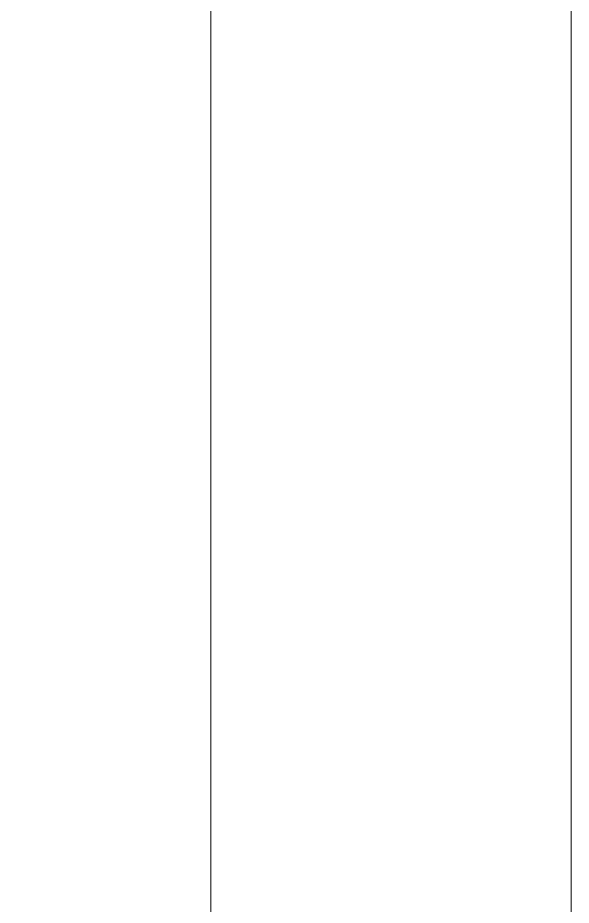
# Model space of a CAD drawing. Header units: millimetres. Extents: x -177800 to -26107, y -132450 to -18386.
# Drawn here: x -166124.8 to -166086.4, y -121571.6 to -121510.1 of the extents above; entities that cross this region are included whole.
import ezdxf

# ---------------------------------------------------------------- set-up
doc = ezdxf.new("R2010")
doc.units = ezdxf.units.MM
doc.layers.add('0-1', color=7, linetype='Continuous', lineweight=5)
for name, color, linetype, lineweight, true_color in [('A-_GENM----_M', 6, 'Continuous', 9, 0xff00ff), ('A-_WALL----_H-2', 9, 'Continuous', 9, 0x808080), ('A-_WALLPRTN_E-1', 6, 'Continuous', 18, 0xff00ff)]:
    doc.layers.add(name, color=color, linetype=linetype, lineweight=lineweight, true_color=true_color)

# ---------------------------------------------------------------- blocks, each defined once
blk = doc.blocks.new('1599_DB_A_BLK3_1STGD_R21_rvt-1-BLK 2 UPPER ROOF PLAN')
at = {"layer": 'A-_WALL----_H-2'}
h = blk.add_hatch(dxfattribs=at)
h.set_pattern_fill('FP_5', color=256, style=0, pattern_type=2)
h.set_pattern_definition([(0, (0, 0), (1016, 254), [83.82, -678.18, 83.82, -678.18, -4064]), (0, (0, 0), (1016, 254), [-1524, 83.82, -1440.18, 83.82, -678.18, -1778]), (0, (0, 0), (1016, 254), [-3810, 83.82, -424.18, 83.82, -1186.18]), (120, (381, 127), (-727.97045, 752.8818), [83.82, -678.18, 83.82, -678.18, -4064]), (120, (381, 127), (-727.97045, 752.8818), [-1524, 83.82, -1440.18, 83.82, -678.18, -1778]), (120, (381, 127), (-727.97045, 752.8818), [-3810, 83.82, -424.18, 83.82, -1186.18]), (240, (508, 635), (-288.02955, -1006.8818), [83.82, -678.18, 83.82, -678.18, -4064]), (240, (508, 635), (-288.02955, -1006.8818), [-1524, 83.82, -1440.18, 83.82, -678.18, -1778]), (240, (508, 635), (-288.02955, -1006.8818), [-3810, 83.82, -424.18, 83.82, -1186.18])])
h.paths.add_polyline_path([(-166111.372, -122027.373), (-166111.372, -121427.373), (-166211.372, -121427.373), (-166211.372, -122027.373)])
at = {"layer": 'A-_GENM----_M'}
blk.add_line((-166111.372, -121452.373), (-166111.372, -121702.373), dxfattribs=at)
at = {"layer": 'A-_WALLPRTN_E-1'}
for p, q in [((-166111.372, -122027.373), (-166111.372, -121427.373)), ((-166111.372, -121427.373), (-166111.372, -122027.373)), ((-166086.372, -122027.373), (-166086.372, -121452.373))]:
    blk.add_line(p, q, dxfattribs=at)

msp = doc.modelspace()

# ---------------------------------------------------------------- block references
at = {"layer": '0-1'}
msp.add_blockref('1599_DB_A_BLK3_1STGD_R21_rvt-1-BLK 2 UPPER ROOF PLAN', (0, 0), dxfattribs=at)

doc.saveas('drawing.dxf')
